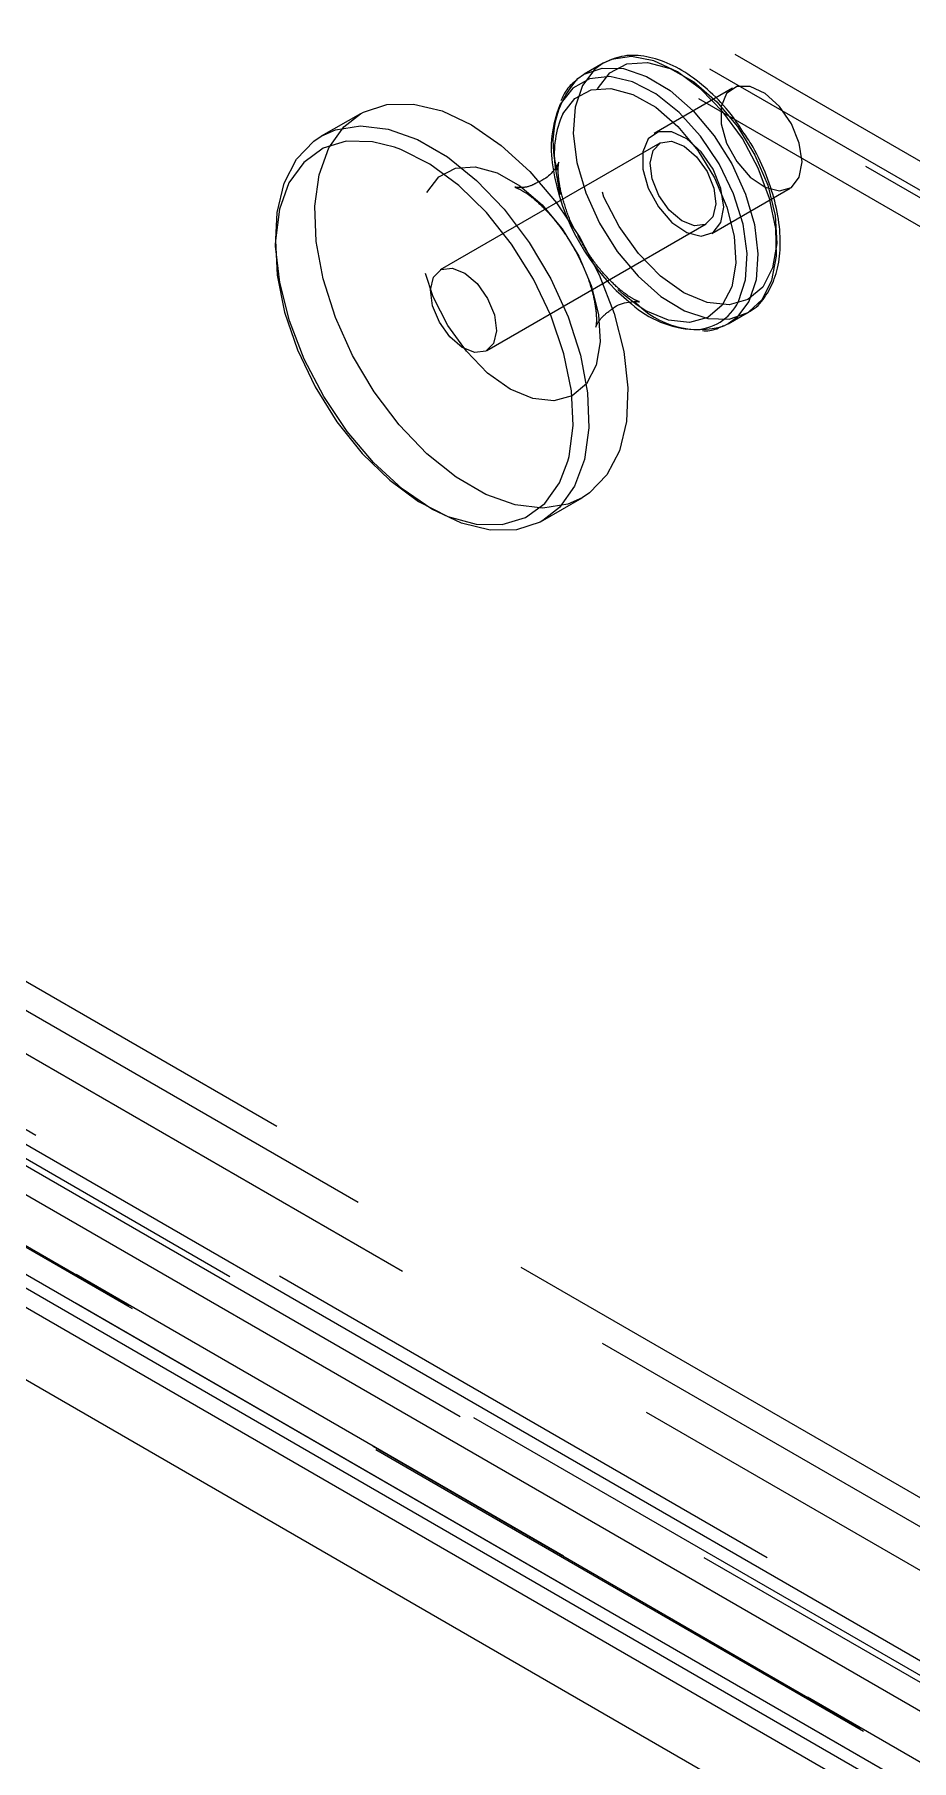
# Model space of a CAD drawing. Header units: millimetres. Extents: x 108 to 5832, y 144 to 4056.
# Drawn here: x 4600.6 to 4640.2, y 2734.7 to 2812.5 of the extents above; entities that cross this region are included whole.
import ezdxf

# ---------------------------------------------------------------- set-up
doc = ezdxf.new("R2010")
doc.units = ezdxf.units.MM
doc.header["$LTSCALE"] = 20
doc.linetypes.add('HIDDEN', pattern=[1.905, 1.27, -0.635])

msp = doc.modelspace()

# ---------------------------------------------------------------- linework, layer by layer
at = {"color": 1, "linetype": 'HIDDEN', "lineweight": 18}
for p, q in [((5281.146, 2436.999), (4116.966, 3109.067)), ((5279.515, 2435.002), (4116.051, 3106.655)), ((4065.281, 3077.347), (5219.694, 2410.919)), ((5213.754, 2407.327), (4059.341, 3073.755)), ((4059.483, 3074), (5213.895, 2407.571)), ((5218.421, 2401.04), (4054.957, 3072.693)), ((4054.957, 3072.693), (5218.138, 2401.203)), ((4055.076, 3072.557), (5218.102, 2401.156)), ((5218.421, 2399.733), (4054.957, 3071.386)), ((5280.015, 2436.346), (4308.132, 2997.402)), ((4308.132, 2997.076), (5279.515, 2436.308)), ((4490.565, 2833.142), (4670.878, 2729.05)), ((4496.222, 2826.611), (4668.756, 2727.009)), ((4666.663, 2724.788), (4491.245, 2826.055)), ((4632.101, 2810.095), (4628.566, 2808.054)), ((4628.816, 2807.621), (4618.916, 2801.906)), ((4631.165, 2803.55), (4634.701, 2805.591)), ((4621.016, 2798.269), (4630.915, 2803.983))]:
    msp.add_line(p, q, dxfattribs=at)
at = {"color": 7, "linetype": 'Continuous', "lineweight": 25}
for p, q in [((4053.467, 3067.511), (5217.365, 2395.607)), ((4300.126, 2928.384), (5217.365, 2398.873)), ((4300.787, 2928.863), (5217.556, 2399.624)), ((4492.687, 2824.57), (4665.221, 2724.968)), ((4626.262, 2811.227), (4625.406, 2810.733)), ((4615.32, 2808.952), (4613.552, 2807.931)), ((4631.905, 2799.474), (4632.762, 2799.969)), ((4631.905, 2799.474), (4631.727, 2799.382)), ((4623.551, 2790.61), (4625.319, 2791.631))]:
    msp.add_line(p, q, dxfattribs=at)
at = {"color": 8, "linetype": 'Continuous', "lineweight": 25}
for p, q in [((5212.623, 2406.673), (4300.955, 2932.968)), ((5217.007, 2400.55), (4300.948, 2929.379)), ((4624.303, 2792.305), (4624.679, 2793.286))]:
    msp.add_line(p, q, dxfattribs=at)
at = {"color": 8, "linetype": 'Continuous', "lineweight": 25, "flags": 128}
for points in [[(4632.833, 2800.012), (4633.438, 2800.571), (4633.883, 2801.434), (4634.093, 2802.521), (4634.056, 2803.774), (4633.774, 2805.126), (4633.262, 2806.502), (4632.548, 2807.83), (4631.67, 2809.038), (4630.676, 2810.06), (4629.619, 2810.842), (4628.557, 2811.341), (4627.546, 2811.53), (4626.641, 2811.4), (4626.262, 2811.227)], [(4625.406, 2810.733), (4626.22, 2811.011), (4627.185, 2810.981), (4628.229, 2810.635), (4629.296, 2809.99), (4630.328, 2809.082), (4631.27, 2807.959), (4632.071, 2806.683), (4632.688, 2805.321), (4633.088, 2803.948), (4633.249, 2802.637), (4633.162, 2801.459), (4632.832, 2800.477)], [(4632.365, 2800.478), (4632.69, 2801.462), (4632.763, 2802.648), (4632.579, 2803.966), (4632.149, 2805.34), (4631.498, 2806.69), (4630.665, 2807.937), (4629.697, 2809.009), (4628.65, 2809.845), (4627.586, 2810.394), (4626.567, 2810.626), (4625.651, 2810.526), (4624.892, 2810.101), (4624.333, 2809.376), (4624.3, 2809.309)], [(4624.441, 2808.94), (4624.983, 2809.634), (4625.725, 2810.025), (4626.619, 2810.089), (4627.611, 2809.822), (4628.638, 2809.24), (4629.634, 2808.381), (4630.538, 2807.298), (4631.293, 2806.059), (4631.851, 2804.742), (4632.177, 2803.43), (4632.251, 2802.205), (4632.067, 2801.144), (4631.639, 2800.315), (4630.992, 2799.768), (4630.167, 2799.538), (4629.216, 2799.641), (4628.199, 2800.069), (4627.807, 2800.313)], [(4616.847, 2807.446), (4615.865, 2807.688), (4614.681, 2807.706), (4613.632, 2807.392), (4612.758, 2806.758), (4612.094, 2805.829), (4611.664, 2804.64), (4611.486, 2803.236), (4611.565, 2801.672), (4611.899, 2800.009), (4612.475, 2798.309), (4613.272, 2796.638), (4614.257, 2795.06), (4615.394, 2793.637), (4616.639, 2792.422), (4617.944, 2791.462), (4619.258, 2790.795), (4620.532, 2790.446), (4621.716, 2790.428), (4622.765, 2790.742), (4623.638, 2791.375), (4624.303, 2792.305), (4624.303, 2792.305)], [(4632.832, 2800.477), (4632.277, 2799.745), (4631.905, 2799.474)]]:
    msp.add_lwpolyline(points, dxfattribs=at)
at = {"color": 7, "linetype": 'Continuous', "lineweight": 25, "flags": 128}
for points in [[(4625.117, 2810.533), (4625.387, 2810.722), (4625.406, 2810.733)], [(4615.32, 2808.952), (4615.451, 2809.024), (4616.51, 2809.37), (4617.706, 2809.387), (4618.997, 2809.076), (4620.335, 2808.448), (4621.673, 2807.524), (4622.962, 2806.34), (4624.156, 2804.936), (4625.211, 2803.365), (4626.089, 2801.683), (4626.758, 2799.95), (4627.195, 2798.23), (4627.383, 2796.584), (4627.316, 2795.072), (4626.997, 2793.749), (4626.435, 2792.662), (4625.653, 2791.851), (4625.319, 2791.631)], [(4613.552, 2807.931), (4614.193, 2808.217), (4615.326, 2808.399), (4616.575, 2808.252), (4617.895, 2807.78), (4619.24, 2807.001), (4620.559, 2805.942), (4621.806, 2804.642), (4622.935, 2803.148), (4623.906, 2801.513), (4624.683, 2799.798), (4625.239, 2798.064), (4625.553, 2796.373), (4625.614, 2794.787), (4625.42, 2793.363), (4624.977, 2792.153)], [(4624.679, 2793.286), (4624.732, 2793.494), (4624.911, 2794.898), (4624.832, 2796.461), (4624.497, 2798.125), (4623.921, 2799.825), (4623.125, 2801.496), (4622.139, 2803.073), (4621.002, 2804.497), (4619.758, 2805.712), (4618.453, 2806.671), (4617.139, 2807.339), (4616.847, 2807.446)], [(4632.762, 2799.969), (4632.78, 2799.98), (4632.833, 2800.012)], [(4624.977, 2792.153), (4624.303, 2791.2), (4623.551, 2790.61)]]:
    msp.add_lwpolyline(points, dxfattribs=at)
at = {"color": 1, "linetype": 'HIDDEN', "lineweight": 18, "flags": 128}
for points in [[(4626.262, 2811.227), (4625.89, 2810.957), (4625.335, 2810.225)], [(4626.01, 2810.073), (4626.572, 2810.792), (4627.34, 2811.197), (4628.268, 2811.263), (4629.295, 2810.986), (4630.359, 2810.384), (4631.391, 2809.493), (4632.328, 2808.371), (4633.11, 2807.087), (4633.688, 2805.722), (4634.026, 2804.363), (4634.102, 2803.094), (4633.912, 2801.995), (4633.468, 2801.135), (4632.798, 2800.569), (4631.944, 2800.331), (4630.958, 2800.437), (4629.905, 2800.881), (4628.848, 2801.633), (4627.856, 2802.648), (4626.99, 2803.86), (4626.304, 2805.195), (4625.843, 2806.568), (4625.634, 2807.892), (4625.691, 2809.086), (4626.01, 2810.073)], [(4625.335, 2810.225), (4625.005, 2809.243), (4624.919, 2808.065), (4625.079, 2806.754), (4625.479, 2805.381), (4626.096, 2804.019), (4626.897, 2802.743), (4627.839, 2801.62), (4628.872, 2800.712), (4629.939, 2800.067), (4630.983, 2799.721), (4631.947, 2799.691), (4632.762, 2799.969)], [(4635.24, 2806.782), (4635.115, 2807.62), (4634.76, 2808.489), (4634.221, 2809.271), (4633.571, 2809.859), (4632.898, 2810.176), (4632.293, 2810.177), (4631.838, 2809.863), (4631.594, 2809.277), (4631.594, 2808.496), (4631.838, 2807.628), (4632.293, 2806.789), (4632.898, 2806.092), (4633.571, 2805.631), (4634.221, 2805.47), (4634.76, 2805.629), (4635.115, 2806.087), (4635.24, 2806.782)], [(4613.894, 2807.409), (4614.569, 2808.362), (4615.32, 2808.952)], [(4623.551, 2790.61), (4623.42, 2790.538), (4622.361, 2790.193), (4621.165, 2790.175), (4619.875, 2790.486), (4618.536, 2791.115), (4617.198, 2792.038), (4615.909, 2793.223), (4614.716, 2794.626), (4613.661, 2796.197), (4612.783, 2797.88), (4612.113, 2799.612), (4611.676, 2801.333), (4611.488, 2802.978), (4611.555, 2804.49), (4611.875, 2805.813), (4612.436, 2806.9), (4613.218, 2807.711), (4613.552, 2807.931)], [(4631.704, 2804.741), (4631.58, 2805.579), (4631.224, 2806.448), (4630.685, 2807.23), (4630.035, 2807.818), (4629.362, 2808.135), (4628.758, 2808.136), (4628.302, 2807.822), (4628.058, 2807.236), (4628.058, 2806.455), (4628.302, 2805.587), (4628.758, 2804.748), (4629.362, 2804.051), (4630.035, 2803.59), (4630.685, 2803.429), (4631.224, 2803.588), (4631.58, 2804.046), (4631.704, 2804.741)], [(4628.516, 2807.297), (4628.856, 2807.643), (4629.35, 2807.708), (4629.922, 2807.483), (4630.485, 2807.003), (4630.955, 2806.339), (4631.258, 2805.594), (4631.349, 2804.881), (4631.215, 2804.307), (4630.875, 2803.962), (4630.381, 2803.896), (4629.809, 2804.121), (4629.246, 2804.602), (4628.776, 2805.265), (4628.473, 2806.01), (4628.382, 2806.724), (4628.516, 2807.297)], [(4625.319, 2791.631), (4624.678, 2791.346), (4623.546, 2791.163), (4622.297, 2791.31), (4620.976, 2791.782), (4619.632, 2792.562), (4618.312, 2793.621), (4617.065, 2794.921), (4615.936, 2796.415), (4614.965, 2798.049), (4614.188, 2799.764), (4613.632, 2801.499), (4613.318, 2803.189), (4613.257, 2804.775), (4613.452, 2806.199), (4613.894, 2807.409)], [(4618.317, 2805.405), (4618.859, 2806.099), (4619.601, 2806.49), (4620.496, 2806.554), (4621.488, 2806.287), (4622.514, 2805.705), (4623.51, 2804.846), (4624.414, 2803.762), (4625.169, 2802.523), (4625.727, 2801.206), (4626.053, 2799.894), (4626.127, 2798.67), (4625.944, 2797.609), (4625.515, 2796.779), (4624.868, 2796.233), (4624.044, 2796.003), (4623.093, 2796.106), (4622.076, 2796.534), (4621.056, 2797.26), (4620.099, 2798.239), (4619.263, 2799.409), (4618.601, 2800.697), (4618.156, 2802.022), (4617.954, 2803.301), (4618.009, 2804.453), (4618.317, 2805.405)], [(4624.347, 2805.302), (4624.279, 2805.557), (4624.095, 2806.613)], [(4618.617, 2801.582), (4618.957, 2801.928), (4619.45, 2801.993), (4620.022, 2801.768), (4620.586, 2801.288), (4621.055, 2800.624), (4621.359, 2799.879), (4621.45, 2799.166), (4621.315, 2798.593), (4620.975, 2798.247), (4620.482, 2798.182), (4619.91, 2798.406), (4619.346, 2798.887), (4618.877, 2799.55), (4618.574, 2800.295), (4618.482, 2801.009), (4618.617, 2801.582)], [(4627.807, 2800.313), (4627.18, 2800.795), (4626.928, 2801.022)]]:
    msp.add_lwpolyline(points, dxfattribs=at)
at = {"color": 1, "linetype": 'HIDDEN', "lineweight": 18}
for centre, radius, start, end in [((4628.248, 2807.665), 4.246, 137.51691, 197.33883), ((4633.801, 2808.073), 9.921, 188.75754, 230.89333), ((4630.598, 2803.215), 3.995, 223.5319, 286.42215)]:
    msp.add_arc(centre, radius, start, end, dxfattribs=at)
at = {"color": 7, "linetype": 'Continuous', "lineweight": 25}
for centre, radius, start, end in [((4628.904, 2807.409), 4.98, 157.56949, 189.78786), ((4630.592, 2803.805), 4.589, 228.37328, 267.09872)]:
    msp.add_arc(centre, radius, start, end, dxfattribs=at)
at = {"color": 8, "linetype": 'Continuous', "lineweight": 25}
for centre, radius, start, end in [((4628.536, 2807.143), 4.473, 156.30024, 186.79592), ((4630.37, 2801.434), 2.213, 269.73308, 334.4024)]:
    msp.add_arc(centre, radius, start, end, dxfattribs=at)
at = {"color": 7, "linetype": 'Continuous', "lineweight": 25}
for points, knots in [([(4632.521, 2808.214), (4632.398, 2808.405), (4632.015, 2808.999), (4631.228, 2809.843), (4630.219, 2810.688), (4629.156, 2811.282), (4628.099, 2811.588), (4627.085, 2811.601), (4626.514, 2811.338), (4626.235, 2811.209)], [0, 0, 0, 0, 0.073643, 0.228003, 0.38296, 0.538878, 0.695752, 0.85129, 1, 1, 1, 1]), ([(4625.091, 2810.478), (4624.922, 2810.343), (4624.609, 2810.094), (4624.433, 2809.703), (4624.352, 2809.524)], [0, 0, 0, 0, 0.542031, 1, 1, 1, 1]), ([(4632.838, 2800.027), (4632.857, 2800.035), (4633.151, 2800.156), (4633.57, 2800.654), (4634.031, 2801.477), (4634.26, 2802.517), (4634.268, 2803.704), (4634.045, 2804.998), (4633.597, 2806.318), (4633.079, 2807.418), (4632.664, 2808.01), (4632.521, 2808.214)], [0, 0, 0, 0, 0.008839, 0.135179, 0.261306, 0.391223, 0.524949, 0.660071, 0.795008, 0.929693, 1, 1, 1, 1]), ([(4624.26, 2806.746), (4624.262, 2806.756), (4624.269, 2806.79), (4624.238, 2806.713), (4624.215, 2806.658)], [0, 0, 0, 0, 0.294611, 1, 1, 1, 1]), ([(4624.215, 2806.658), (4624.181, 2806.599), (4624.081, 2806.425), (4623.766, 2806.062), (4623.435, 2805.915), (4623.307, 2805.858)], [0, 0, 0, 0, 0.238797, 0.707075, 1, 1, 1, 1]), ([(4626.676, 2800.151), (4626.689, 2800.162), (4626.893, 2800.334), (4627.385, 2800.475), (4627.845, 2800.484), (4627.871, 2800.474), (4627.882, 2800.471)], [0, 0, 0, 0, 0.030416, 0.453604, 0.768658, 1, 1, 1, 1]), ([(4630.745, 2799.169), (4630.856, 2799.164), (4631.2, 2799.149), (4631.491, 2799.3), (4631.688, 2799.401)], [0, 0, 0, 0, 0.322225, 1, 1, 1, 1])]:
    msp.add_open_spline(points, degree=3, knots=knots, dxfattribs=at)
at = {"color": 1, "linetype": 'HIDDEN', "lineweight": 18}
for points, knots in [([(4625.006, 2803.685), (4624.996, 2803.704), (4624.803, 2804.044), (4624.552, 2804.733), (4624.301, 2805.625), (4624.223, 2806.353), (4624.242, 2806.58), (4624.252, 2806.693)], [0, 0, 0, 0, 0.015162, 0.270208, 0.520119, 0.762499, 1, 1, 1, 1]), ([(4623.307, 2805.858), (4623.208, 2805.801), (4622.924, 2805.639), (4622.487, 2805.608), (4622.247, 2805.641), (4622.325, 2805.634), (4622.669, 2805.465), (4623.184, 2805.095), (4623.797, 2804.51), (4624.432, 2803.731), (4625.019, 2802.806), (4625.492, 2801.815), (4625.809, 2800.86), (4625.958, 2800.053), (4625.969, 2799.495), (4625.922, 2799.27), (4625.948, 2799.395), (4626.171, 2799.778), (4626.504, 2800.024), (4626.676, 2800.151)], [0, 0, 0, 0, 0.038032, 0.108944, 0.16784, 0.22397, 0.276695, 0.330475, 0.386409, 0.444941, 0.505426, 0.566749, 0.627452, 0.686502, 0.743891, 0.801256, 0.861657, 0.928642, 1, 1, 1, 1]), ([(4627.882, 2800.471), (4627.891, 2800.469), (4627.937, 2800.462), (4627.731, 2800.524), (4627.319, 2800.777), (4626.745, 2801.244), (4626.118, 2801.921), (4625.545, 2802.687), (4625.251, 2803.237), (4625.127, 2803.47)], [0, 0, 0, 0, 0.040639, 0.201032, 0.358776, 0.521604, 0.691994, 0.869545, 1, 1, 1, 1])]:
    msp.add_open_spline(points, degree=3, knots=knots, dxfattribs=at)

doc.saveas('drawing.dxf')
